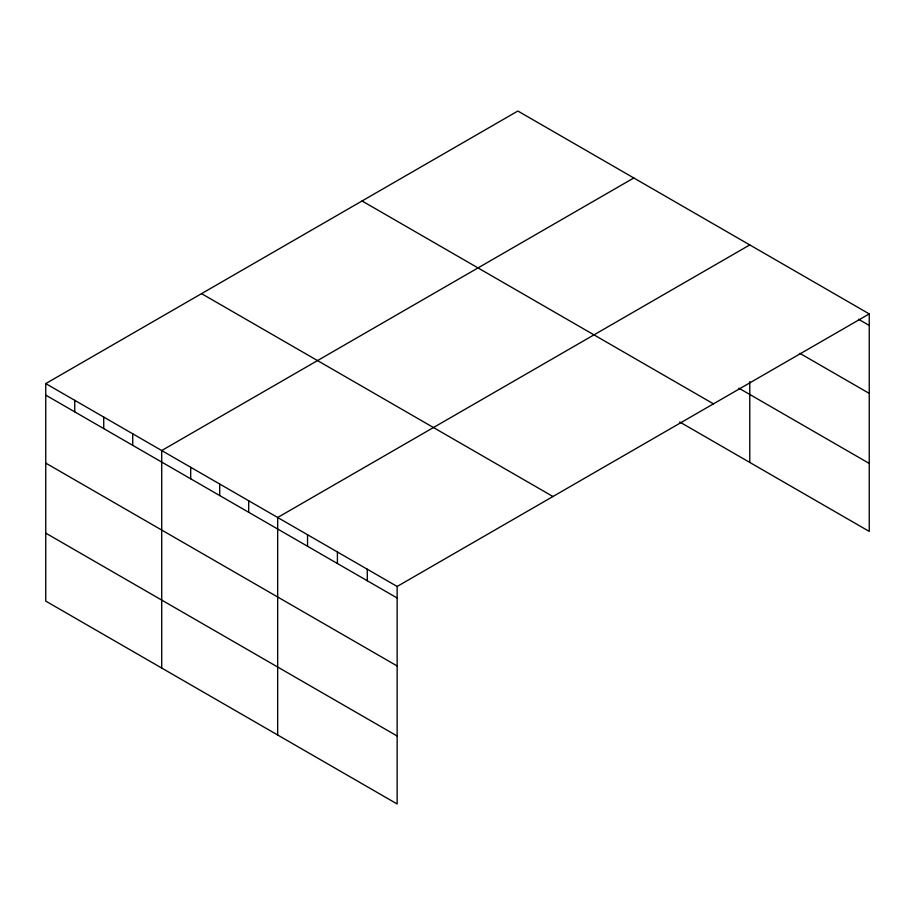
<?xml version="1.0" encoding="UTF-8"?>
<svg xmlns="http://www.w3.org/2000/svg" width="915" height="915" viewBox="0 0 915 915"><rect width="100%" height="100%" fill="white"/><g stroke="black" fill="none" stroke-linecap="round" stroke-linejoin="round"><path stroke-width="1.37" d="M679.719 421.987L869.25 531.409L869.25 313.902L517.856 111.024L45.75 383.591L45.75 601.098L397.144 803.976L397.144 586.469L45.75 383.591M633.809 177.968L161.715 450.535L161.715 668.053M749.774 244.923L277.668 517.49L277.668 734.997M397.144 586.469L869.25 313.902M858.499 319.232L869.25 325.431M799.95 353.396L869.25 393.404M738.908 388.189L869.25 463.436M362.054 200.968L713.46 403.847M201.54 293.635L552.946 496.513M45.75 395.12L397.144 597.998M45.75 463.093L397.144 665.971M45.75 533.125L397.144 736.003M749.774 381.601L749.774 462.441M367.281 569.221L367.281 580.762M337.406 551.974L337.406 563.514M307.543 534.726L307.543 546.266M248.686 500.745L248.686 512.286M219.692 484.012L219.692 495.553M190.697 467.268L190.697 478.808M132.721 433.801L132.721 445.342M103.727 417.057L103.727 428.597M74.744 400.324L74.744 411.864"/></g></svg>
